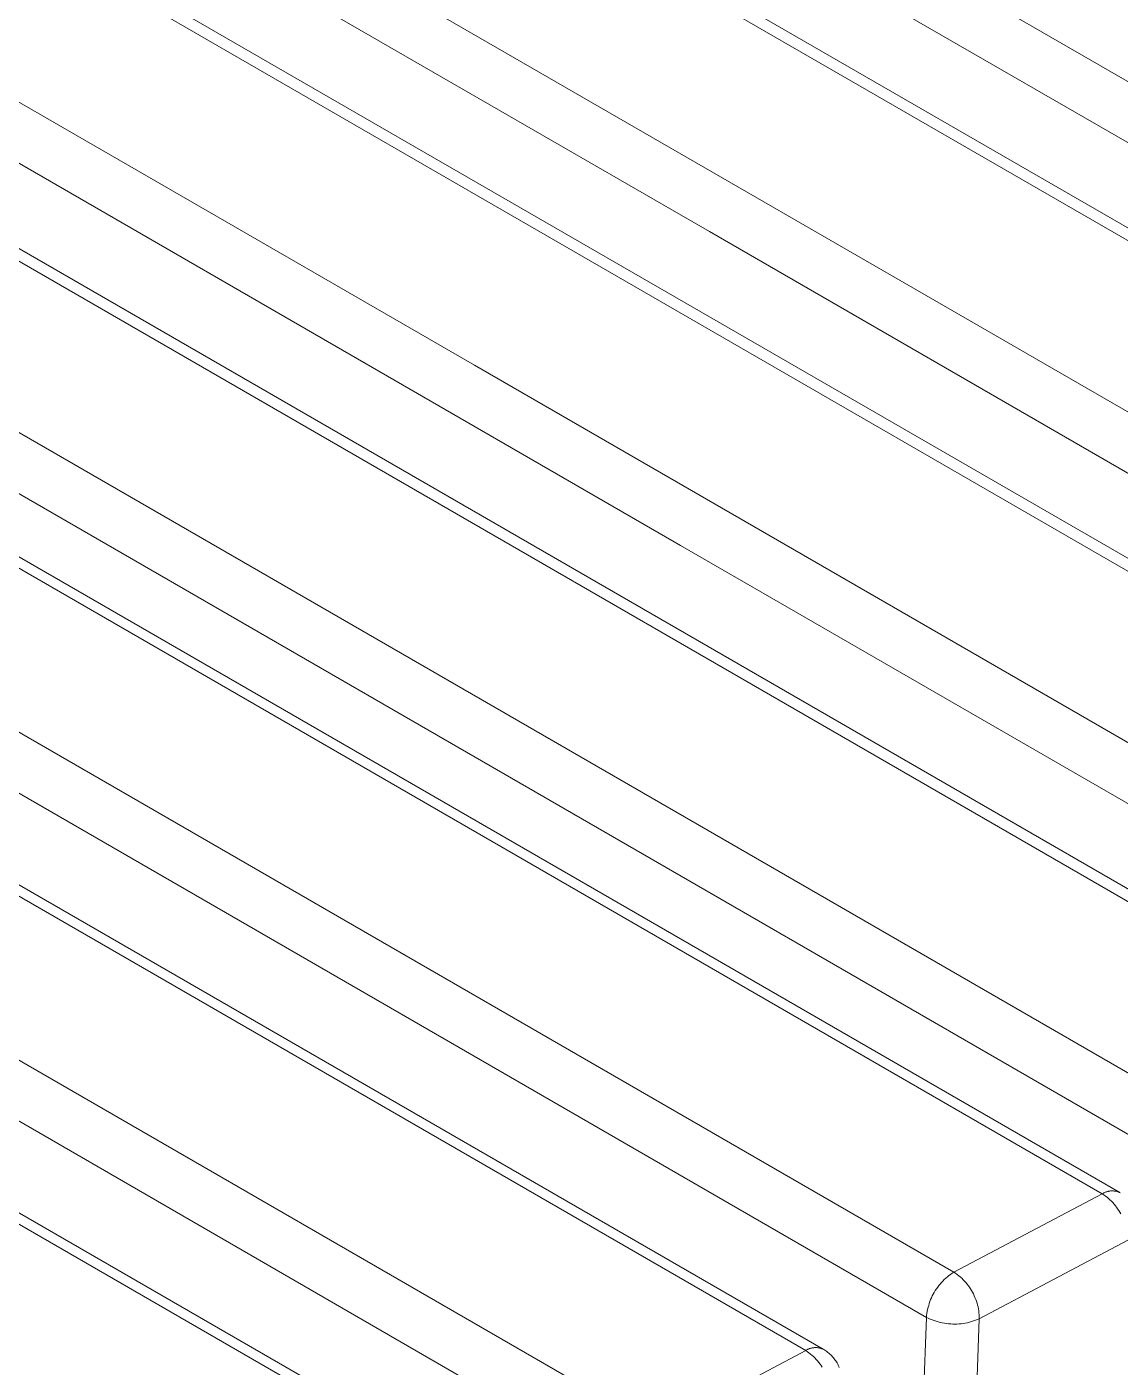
# Model space of a CAD drawing. Header units: millimetres. Extents: x -30 to 4992, y -440 to 3111.
# Drawn here: x 1164.2 to 1260, y 80.4 to 197.8 of the extents above; entities that cross this region are included whole.
import ezdxf

# ---------------------------------------------------------------- set-up
doc = ezdxf.new("R2010")
doc.units = ezdxf.units.MM
doc.layers.add('ZANO_R', color=7, linetype='Continuous', lineweight=0)

msp = doc.modelspace()

# ---------------------------------------------------------------- linework, layer by layer
at = {"layer": 'ZANO_R'}
for p, q in [((512.85, 624.76), (1344.2, 144.77)), ((1341.88, 140.75), (510.52, 620.73)), ((502.41, 617.95), (1333.76, 137.97)), ((487.77, 610.28), (1319.12, 130.29)), ((1223.98, 179.86), (485.44, 606.25)), ((477.33, 603.47), (1308.68, 123.49)), ((462.69, 595.8), (1203.38, 168.16)), ((1221.44, 152.37), (460.36, 591.77)), ((452.25, 588.99), (1283.6, 109.01)), ((437.61, 581.32), (1268.96, 101.34)), ((1266.64, 97.31), (435.29, 577.29)), ((428.62, 575.62), (1259.93, 95.66)), ((1258.4, 95.55), (427.05, 575.53)), ((414.06, 568.66), (1245.41, 88.68)), ((1242.99, 84.72), (411.64, 564.7)), ((1232.42, 81.81), (401.07, 561.79)), ((402.64, 561.89), (1233.95, 81.93)), ((388.07, 554.93), (1219.43, 74.94)), ((1217.01, 70.98), (385.66, 550.96)), ((1206.43, 68.08), (375.08, 548.06)), ((376.65, 548.15), (1207.96, 68.19)), ((1307.04, 123.32), (1088.33, 249.6)), ((1230.49, 196.48), (1139.3, 249.13)), ((1277.95, 111.16), (1063.71, 234.85)), ((1230.49, 196.48), (1315.05, 147.66)), ((1223.98, 179.86), (1297.4, 137.47)), ((1276.97, 125.67), (1203.38, 168.16)), ((1221.44, 152.37), (1272.32, 122.99)), ((1245.41, 88.68), (1258.4, 95.55)), ((1258.4, 95.55), (1258.45, 95.58)), ((1258.4, 95.55), (1258.55, 95.45)), ((1258.45, 95.58), (1258.5, 95.6)), ((1258.5, 95.6), (1258.55, 95.63)), ((1258.55, 95.63), (1258.6, 95.65)), ((1258.55, 95.45), (1258.68, 95.35)), ((1258.6, 95.65), (1258.65, 95.68)), ((1258.65, 95.68), (1258.7, 95.7)), ((1258.68, 95.35), (1258.82, 95.24)), ((1258.7, 95.7), (1258.75, 95.72)), ((1258.75, 95.72), (1258.8, 95.73)), ((1258.8, 95.73), (1258.85, 95.75)), ((1258.82, 95.24), (1258.95, 95.13)), ((1258.85, 95.75), (1258.91, 95.76)), ((1258.91, 95.76), (1258.96, 95.77)), ((1258.96, 95.77), (1259.01, 95.78)), ((1259.01, 95.78), (1259.07, 95.79)), ((1259.07, 95.79), (1259.12, 95.8)), ((1259.12, 95.8), (1259.18, 95.8)), ((1259.18, 95.8), (1259.23, 95.8)), ((1259.23, 95.8), (1259.29, 95.8)), ((1259.29, 95.8), (1259.34, 95.8)), ((1259.34, 95.8), (1259.4, 95.8)), ((1259.4, 95.8), (1259.45, 95.79)), ((1259.45, 95.79), (1259.5, 95.79)), ((1259.5, 95.79), (1259.56, 95.78)), ((1259.56, 95.78), (1259.61, 95.77)), ((1259.61, 95.77), (1259.67, 95.75)), ((1259.67, 95.75), (1259.72, 95.74)), ((1259.72, 95.74), (1259.77, 95.72)), ((1259.77, 95.72), (1259.82, 95.7)), ((1259.82, 95.7), (1259.87, 95.68)), ((1259.87, 95.68), (1259.92, 95.66)), ((1259.92, 95.66), (1259.97, 95.64)), ((1258.95, 95.13), (1259.08, 95.01)), ((1259.08, 95.01), (1259.2, 94.89)), ((1259.2, 94.89), (1259.32, 94.77)), ((1259.32, 94.77), (1259.44, 94.64)), ((1259.44, 94.64), (1259.55, 94.5)), ((1259.55, 94.5), (1259.65, 94.37)), ((1259.65, 94.37), (1259.75, 94.23)), ((1259.75, 94.23), (1259.85, 94.08)), ((1259.85, 94.08), (1259.94, 93.94)), ((1259.94, 93.94), (1260.02, 93.79)), ((1260.63, 91.47), (1247.63, 84.6)), ((1244.56, 88.03), (1244.7, 88.15)), ((1244.7, 88.15), (1244.83, 88.26)), ((1244.83, 88.26), (1244.97, 88.38)), ((1244.97, 88.38), (1245.11, 88.48)), ((1245.11, 88.48), (1245.26, 88.58)), ((1245.26, 88.58), (1245.41, 88.68)), ((1245.41, 88.68), (1245.55, 88.58)), ((1245.55, 88.58), (1245.69, 88.48)), ((1245.69, 88.48), (1245.83, 88.37)), ((1245.83, 88.37), (1245.96, 88.26)), ((1245.96, 88.26), (1246.09, 88.14)), ((1246.09, 88.14), (1246.21, 88.02)), ((1243.68, 86.91), (1243.77, 87.06)), ((1243.77, 87.06), (1243.87, 87.21)), ((1243.87, 87.21), (1243.98, 87.36)), ((1243.98, 87.36), (1244.08, 87.5)), ((1244.08, 87.5), (1244.2, 87.64)), ((1244.2, 87.64), (1244.32, 87.77)), ((1244.32, 87.77), (1244.44, 87.9)), ((1244.44, 87.9), (1244.56, 88.03)), ((1246.21, 88.02), (1246.33, 87.9)), ((1246.33, 87.9), (1246.44, 87.77)), ((1246.44, 87.77), (1246.55, 87.64)), ((1246.55, 87.64), (1246.66, 87.5)), ((1246.66, 87.5), (1246.76, 87.36)), ((1246.76, 87.36), (1246.85, 87.22)), ((1246.85, 87.22), (1246.95, 87.07)), ((1246.95, 87.07), (1247.03, 86.92)), ((1243.14, 85.6), (1243.19, 85.77)), ((1243.19, 85.77), (1243.24, 85.94)), ((1243.24, 85.94), (1243.3, 86.11)), ((1243.3, 86.11), (1243.36, 86.27)), ((1243.36, 86.27), (1243.44, 86.44)), ((1243.44, 86.44), (1243.51, 86.6)), ((1243.51, 86.6), (1243.59, 86.76)), ((1243.59, 86.76), (1243.68, 86.91)), ((1247.03, 86.92), (1247.11, 86.77)), ((1247.11, 86.77), (1247.19, 86.61)), ((1247.19, 86.61), (1247.25, 86.45)), ((1247.25, 86.45), (1247.32, 86.29)), ((1247.32, 86.29), (1247.38, 86.13)), ((1247.38, 86.13), (1247.43, 85.96)), ((1247.43, 85.96), (1247.47, 85.8)), ((1247.47, 85.8), (1247.52, 85.63)), ((1242.44, 69.4), (1242.99, 84.72)), ((1242.99, 84.72), (1243.01, 84.89)), ((1243.16, 84.64), (1242.99, 84.72)), ((1243.01, 84.89), (1243.03, 85.07)), ((1243.03, 85.07), (1243.06, 85.25)), ((1243.06, 85.25), (1243.1, 85.42)), ((1243.1, 85.42), (1243.14, 85.6)), ((1243.33, 84.56), (1243.16, 84.64)), ((1247.63, 84.6), (1247.09, 69.28)), ((1247.63, 84.6), (1247.47, 84.53)), ((1247.52, 85.63), (1247.55, 85.46)), ((1247.55, 85.46), (1247.58, 85.29)), ((1247.58, 85.29), (1247.6, 85.12)), ((1247.6, 85.12), (1247.62, 84.95)), ((1247.62, 84.95), (1247.63, 84.78)), ((1247.63, 84.78), (1247.63, 84.6)), ((1243.5, 84.49), (1243.33, 84.56)), ((1243.67, 84.43), (1243.5, 84.49)), ((1243.85, 84.37), (1243.67, 84.43)), ((1244.02, 84.32), (1243.85, 84.37)), ((1244.2, 84.27), (1244.02, 84.32)), ((1244.38, 84.23), (1244.2, 84.27)), ((1244.57, 84.2), (1244.38, 84.23)), ((1244.75, 84.17), (1244.57, 84.2)), ((1244.93, 84.15), (1244.75, 84.17)), ((1245.12, 84.14), (1244.93, 84.15)), ((1245.3, 84.13), (1245.12, 84.14)), ((1245.49, 84.13), (1245.3, 84.13)), ((1245.67, 84.13), (1245.49, 84.13)), ((1245.85, 84.14), (1245.67, 84.13)), ((1246.04, 84.16), (1245.85, 84.14)), ((1246.22, 84.19), (1246.04, 84.16)), ((1246.4, 84.22), (1246.22, 84.19)), ((1246.58, 84.25), (1246.4, 84.22)), ((1246.76, 84.3), (1246.58, 84.25)), ((1246.94, 84.35), (1246.76, 84.3)), ((1247.12, 84.4), (1246.94, 84.35)), ((1247.29, 84.46), (1247.12, 84.4)), ((1247.47, 84.53), (1247.29, 84.46)), ((1219.43, 74.94), (1232.42, 81.81)), ((1232.42, 81.81), (1232.46, 81.84)), ((1232.42, 81.81), (1232.56, 81.71)), ((1232.46, 81.84), (1232.51, 81.87)), ((1232.51, 81.87), (1232.56, 81.89)), ((1232.56, 81.89), (1232.61, 81.92)), ((1232.56, 81.71), (1232.7, 81.61)), ((1232.61, 81.92), (1232.66, 81.94)), ((1232.66, 81.94), (1232.71, 81.96)), ((1232.7, 81.61), (1232.83, 81.5)), ((1232.71, 81.96), (1232.76, 81.98)), ((1232.76, 81.98), (1232.81, 82)), ((1232.81, 82), (1232.87, 82.01)), ((1232.83, 81.5), (1232.97, 81.39)), ((1232.87, 82.01), (1232.92, 82.03)), ((1232.92, 82.03), (1232.97, 82.04)), ((1232.97, 82.04), (1233.03, 82.05)), ((1232.97, 81.39), (1233.09, 81.28)), ((1233.03, 82.05), (1233.08, 82.06)), ((1233.08, 82.06), (1233.14, 82.06)), ((1233.09, 81.28), (1233.22, 81.16)), ((1233.14, 82.06), (1233.19, 82.07)), ((1233.19, 82.07), (1233.25, 82.07)), ((1233.22, 81.16), (1233.34, 81.03)), ((1233.25, 82.07), (1233.3, 82.07)), ((1233.3, 82.07), (1233.36, 82.07)), ((1233.36, 82.07), (1233.41, 82.07)), ((1233.41, 82.07), (1233.47, 82.06)), ((1233.47, 82.06), (1233.52, 82.05)), ((1233.52, 82.05), (1233.57, 82.04)), ((1233.57, 82.04), (1233.63, 82.03)), ((1233.63, 82.03), (1233.68, 82.02)), ((1233.68, 82.02), (1233.73, 82)), ((1233.73, 82), (1233.79, 81.99)), ((1233.79, 81.99), (1233.84, 81.97)), ((1233.84, 81.97), (1233.89, 81.95)), ((1233.89, 81.95), (1233.94, 81.93)), ((1233.94, 81.93), (1233.99, 81.9)), ((1233.99, 81.9), (1234.08, 81.85)), ((1234.08, 81.85), (1234.18, 81.78)), ((1234.18, 81.78), (1234.27, 81.72)), ((1234.27, 81.72), (1234.36, 81.65)), ((1234.36, 81.65), (1234.45, 81.58)), ((1234.45, 81.58), (1234.53, 81.5)), ((1234.53, 81.5), (1234.61, 81.43)), ((1234.61, 81.43), (1234.69, 81.35)), ((1234.69, 81.35), (1234.77, 81.26)), ((1234.77, 81.26), (1234.84, 81.18)), ((1234.84, 81.18), (1234.91, 81.09)), ((1234.91, 81.09), (1234.98, 81)), ((1233.34, 81.03), (1233.45, 80.9)), ((1233.45, 80.9), (1233.56, 80.77)), ((1233.56, 80.77), (1233.67, 80.63)), ((1233.67, 80.63), (1233.77, 80.49)), ((1233.77, 80.49), (1233.86, 80.35)), ((1234.98, 81), (1235.04, 80.91)), ((1235.04, 80.91), (1235.11, 80.82)), ((1235.11, 80.82), (1235.16, 80.72)), ((1235.16, 80.72), (1235.22, 80.62)), ((1235.22, 80.62), (1235.27, 80.52)), ((1235.27, 80.52), (1235.32, 80.42)), ((1235.32, 80.42), (1235.36, 80.31))]:
    msp.add_line(p, q, dxfattribs=at)

doc.saveas('drawing.dxf')
